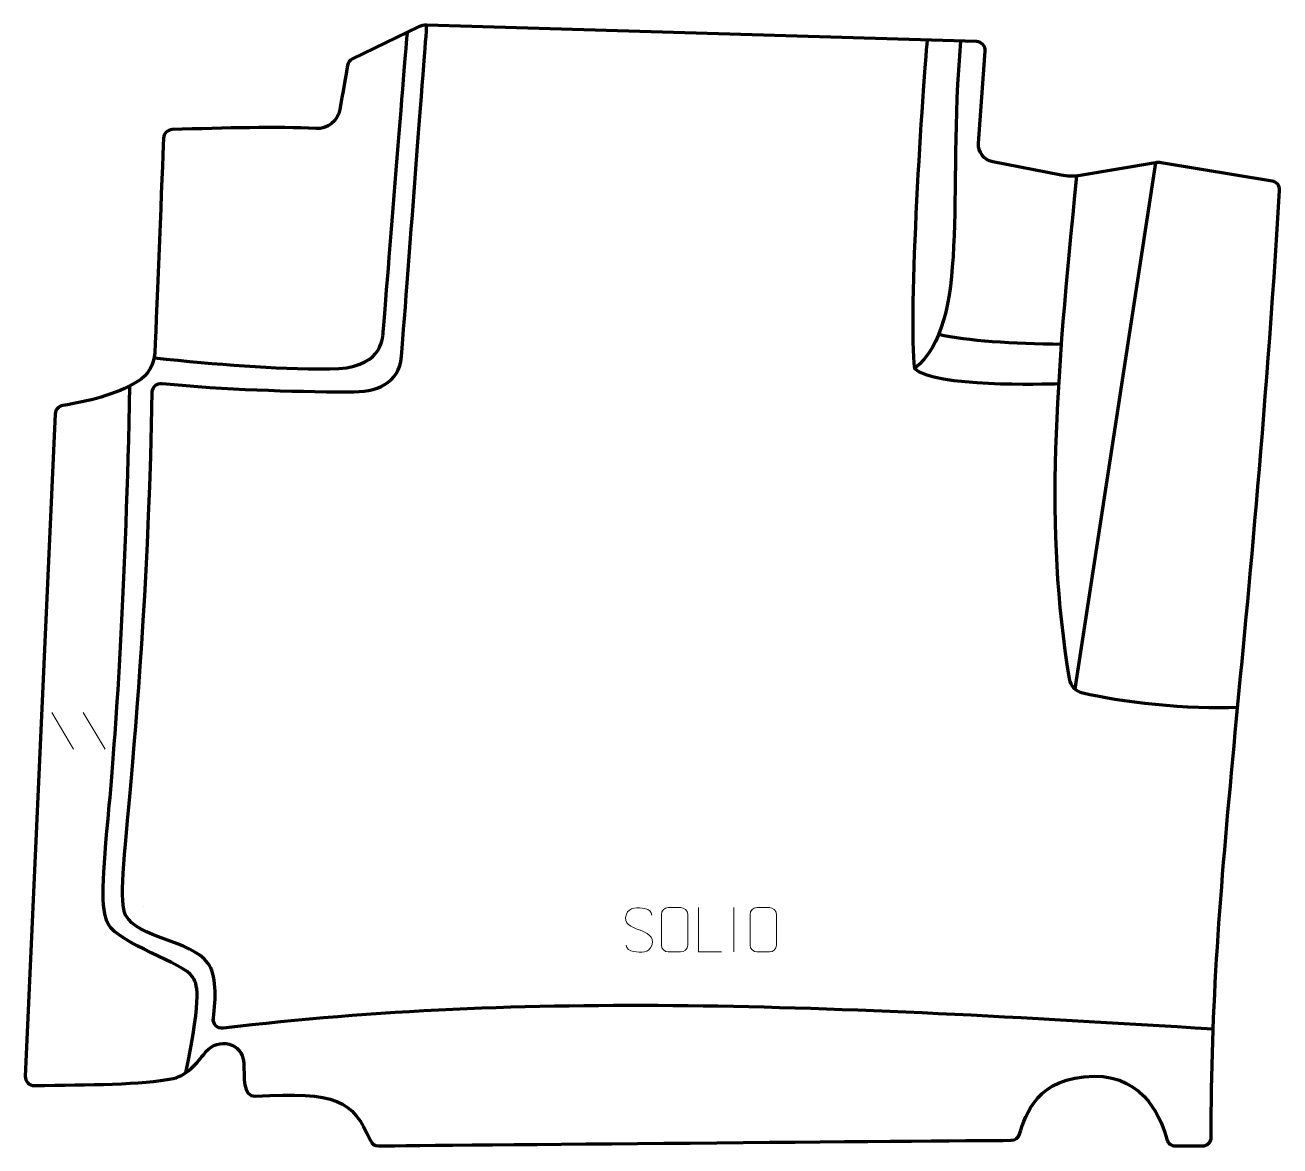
# Model space of a CAD drawing. Header units: millimetres. Extents: x -354 to 354, y -316 to 316.
import ezdxf

# ---------------------------------------------------------------- set-up
doc = ezdxf.new("R2010")
doc.units = ezdxf.units.MM
doc.header["$MEASUREMENT"] = 0
for name, color, linetype in [('layer 1', 7, 'Continuous'), ('layer 2', 7, 'Continuous'), ('layer 3', 7, 'Continuous')]:
    doc.layers.add(name, color=color, linetype=linetype)

msp = doc.modelspace()

# ---------------------------------------------------------------- linework, layer by layer
at = {"layer": 'layer 1', "color": 250, "lineweight": 9}
for points in [[(-338.6307, -71.6359), (-338.6307, -71.6359), (-326.2664, -92.1802), (-326.2664, -92.1802)], [(-320.9008, -71.6359), (-320.9008, -71.6359), (-308.5365, -92.1802), (-308.5365, -92.1802)], [(45.9401, -181.6043), (45.9401, -181.6043), (45.9401, -206.5784), (45.9401, -206.5784)]]:
    msp.add_open_spline(points, degree=3, dxfattribs=at)
for points, knots in [([(-7.5853, -194.0914), (-11.8336, -192.621), (-16.7417, -190.8252), (-14.7366, -185.3049), (-14.7366, -185.3049), (-13.2331, -181.165), (-8.0195, -181.5535), (-4.4159, -182.1546), (-4.4159, -182.1546), (-1.5553, -182.6318), (-0.6906, -183.845), (-0.38, -185.9291)], [0, 0, 0, 0, 0.25, 0.25, 0.25, 0.25, 0.5, 0.5, 0.5, 0.5, 1, 1, 1, 1]), ([(8.8951, -181.6149), (11.2208, -181.6149), (13.5469, -181.6149), (15.873, -181.6149), (15.873, -181.6149), (17.8196, -181.5793), (19.811, -183.0709), (19.8377, -185.5085), (19.8377, -185.5085), (19.8373, -191.2554), (19.8373, -197.0027), (19.8377, -202.7504), (19.8377, -202.7504), (19.6979, -205.0738), (18.0207, -206.5534), (15.873, -206.5642), (15.873, -206.5642), (13.5411, -206.5638), (11.2092, -206.5638), (8.8777, -206.5642), (8.8777, -206.5642), (6.9527, -206.6696), (4.9806, -204.7851), (4.9918, -202.7678), (4.9918, -202.7678), (4.9921, -196.9977), (4.9921, -191.228), (4.9918, -185.4587), (4.9918, -185.4587), (4.996, -183.3206), (6.7427, -181.6014), (8.8951, -181.6149)], [0, 0, 0, 0, 0.11111111, 0.11111111, 0.11111111, 0.11111111, 0.22222222, 0.22222222, 0.22222222, 0.22222222, 0.33333333, 0.33333333, 0.33333333, 0.33333333, 0.44444444, 0.44444444, 0.44444444, 0.44444444, 0.55555556, 0.55555556, 0.55555556, 0.55555556, 0.66666667, 0.66666667, 0.66666667, 0.66666667, 0.77777778, 0.77777778, 0.77777778, 0.77777778, 1, 1, 1, 1]), ([(38.8892, -206.5682), (38.8892, -206.5682), (25.9401, -206.5682), (25.9401, -206.5682), (25.9401, -206.5682), (25.9401, -206.5682), (25.9401, -181.6146), (25.9401, -181.6146)], [0, 0, 0, 0, 0.33333333, 0.33333333, 0.33333333, 0.33333333, 1, 1, 1, 1]), ([(58.8951, -181.6149), (61.2208, -181.6149), (63.5469, -181.6149), (65.873, -181.6149), (65.873, -181.6149), (67.8196, -181.5793), (69.811, -183.0709), (69.8377, -185.5085), (69.8377, -185.5085), (69.8373, -191.2554), (69.8373, -197.0027), (69.8377, -202.7504), (69.8377, -202.7504), (69.6979, -205.0738), (68.0207, -206.5534), (65.873, -206.5642), (65.873, -206.5642), (63.5411, -206.5638), (61.2092, -206.5638), (58.8777, -206.5642), (58.8777, -206.5642), (56.9527, -206.6696), (54.9806, -204.7851), (54.9918, -202.7678), (54.9918, -202.7678), (54.9921, -196.9977), (54.9921, -191.228), (54.9918, -185.4587), (54.9918, -185.4587), (54.996, -183.3206), (56.7427, -181.6014), (58.8951, -181.6149)], [0, 0, 0, 0, 0.11111111, 0.11111111, 0.11111111, 0.11111111, 0.22222222, 0.22222222, 0.22222222, 0.22222222, 0.33333333, 0.33333333, 0.33333333, 0.33333333, 0.44444444, 0.44444444, 0.44444444, 0.44444444, 0.55555556, 0.55555556, 0.55555556, 0.55555556, 0.66666667, 0.66666667, 0.66666667, 0.66666667, 0.77777778, 0.77777778, 0.77777778, 0.77777778, 1, 1, 1, 1]), ([(-7.5853, -194.0915), (-3.5667, -195.7382), (1.4628, -197.6265), (-0.3712, -202.9868), (-0.3712, -202.9868), (-1.831, -207.2532), (-6.7418, -206.9965), (-10.4679, -206.4418), (-10.4679, -206.4418), (-13.2179, -206.032), (-14.4388, -204.8185), (-14.8168, -202.7063)], [0, 0, 0, 0, 0.25, 0.25, 0.25, 0.25, 0.5, 0.5, 0.5, 0.5, 1, 1, 1, 1])]:
    msp.add_open_spline(points, degree=3, knots=knots, dxfattribs=at)
at = {"layer": 'layer 2', "color": 230, "lineweight": 200}
msp.add_open_spline([(-159.03, -312.994), (-169.2002, -290.0349), (-177.8185, -285.2703), (-223.9351, -287.9973), (-223.9351, -287.9973), (-231.233, -288.4287), (-229.9439, -276.5916), (-230.3673, -269.1409), (-230.3673, -269.1409), (-231.0259, -257.5504), (-244.7719, -254.7617), (-251.6884, -262.8343), (-251.6884, -262.8343), (-255.1936, -266.9251), (-261.1073, -276.0773), (-270.2216, -277.9572), (-270.2216, -277.9572), (-287.6746, -281.5559), (-317.5203, -281.4776), (-348.4275, -281.9711), (-348.4275, -281.9711), (-351.3087, -282.017), (-353.6331, -279.6329), (-353.5033, -276.7645), (-353.5033, -276.7645), (-353.5033, -276.7645), (-336.5947, 96.8163), (-336.5947, 96.8163), (-336.5947, 96.8163), (-336.4881, 99.1696), (-334.7436, 101.1251), (-332.4111, 101.5071), (-332.4111, 101.5071), (-318.3814, 103.8044), (-302.758, 107.4656), (-290.2047, 115.0478), (-290.2047, 115.0478), (-284.4858, 118.5022), (-280.8498, 124.546), (-280.552, 131.2036), (-280.552, 131.2036), (-279.3304, 158.5125), (-276.391, 233.0008), (-275.6322, 252.2974), (-275.6322, 252.2974), (-275.5299, 254.9027), (-273.4266, 256.9851), (-270.8122, 257.0765), (-270.8122, 257.0765), (-240.2256, 258.1419), (-211.4347, 258.7727), (-189.6761, 257.7009), (-189.6761, 257.7009), (-183.1187, 257.3778), (-177.3522, 261.9783), (-176.2296, 268.4243), (-176.2296, 268.4243), (-174.7162, 277.1196), (-172.7576, 288.37), (-171.8979, 293.3089), (-171.8979, 293.3089), (-171.6231, 294.8879), (-170.6032, 296.2359), (-169.1564, 296.9362), (-169.1564, 296.9362), (-169.1564, 296.9362), (-131.8375, 314.9987), (-131.8375, 314.9987), (-131.8375, 314.9987), (-130.3844, 315.7018), (-128.7821, 316.044), (-127.1674, 315.9957), (-127.1674, 315.9957), (-127.1674, 315.9957), (182.7115, 306.6972), (182.7115, 306.6972), (182.7115, 306.6972), (185.5539, 306.6118), (187.7527, 304.1843), (187.5478, 301.3579), (187.5478, 301.3579), (187.5478, 301.3579), (183.7804, 249.4258), (183.7804, 249.4258), (183.7804, 249.4258), (183.4164, 244.4058), (186.8658, 239.9033), (191.8217, 238.9303), (191.8217, 238.9303), (191.8217, 238.9303), (230.345, 231.3692), (230.345, 231.3692), (230.345, 231.3692), (233.9091, 230.6697), (237.5709, 230.621), (241.1523, 231.2253), (241.1523, 231.2253), (241.1523, 231.2253), (283.4903, 238.3701), (283.4903, 238.3701), (283.4903, 238.3701), (284.5828, 238.5546), (285.699, 238.5567), (286.7926, 238.3765), (286.7926, 238.3765), (286.7926, 238.3765), (349.3253, 228.063), (349.3253, 228.063), (349.3253, 228.063), (351.8533, 227.646), (353.6553, 225.3914), (353.4994, 222.8426), (353.4994, 222.8426), (336.9749, -47.2116), (314.3491, -164.6813), (314.9923, -311.0023), (314.9923, -311.0023), (315.0042, -313.7596), (312.7602, -316.0001), (309.9927, -316.0001), (309.9927, -316.0001), (309.9927, -316.0001), (294.7527, -316.0001), (294.7527, -316.0001), (294.7527, -316.0001), (292.4734, -316.0001), (290.477, -314.4669), (289.9126, -312.2663), (289.9126, -312.2663), (287.3807, -302.3927), (277.9474, -276.3722), (248.8838, -276.6943), (248.8838, -276.6943), (216.9236, -277.0478), (210.2839, -298.2172), (206.9611, -309.2818), (206.9611, -309.2818), (206.3303, -311.3822), (204.3978, -312.8251), (202.1979, -312.8356), (202.1979, -312.8356), (161.4877, -313.0336), (-120.6446, -315.6547), (-154.4117, -315.9694), (-154.4117, -315.9694), (-156.4099, -315.9877), (-158.2228, -314.8154), (-159.03, -312.994)], degree=3, knots=[0, 0, 0, 0, 0.02631579, 0.02631579, 0.02631579, 0.02631579, 0.05263158, 0.05263158, 0.05263158, 0.05263158, 0.07894737, 0.07894737, 0.07894737, 0.07894737, 0.10526316, 0.10526316, 0.10526316, 0.10526316, 0.13157895, 0.13157895, 0.13157895, 0.13157895, 0.15789474, 0.15789474, 0.15789474, 0.15789474, 0.18421053, 0.18421053, 0.18421053, 0.18421053, 0.21052632, 0.21052632, 0.21052632, 0.21052632, 0.23684211, 0.23684211, 0.23684211, 0.23684211, 0.26315789, 0.26315789, 0.26315789, 0.26315789, 0.28947368, 0.28947368, 0.28947368, 0.28947368, 0.31578947, 0.31578947, 0.31578947, 0.31578947, 0.34210526, 0.34210526, 0.34210526, 0.34210526, 0.36842105, 0.36842105, 0.36842105, 0.36842105, 0.39473684, 0.39473684, 0.39473684, 0.39473684, 0.42105263, 0.42105263, 0.42105263, 0.42105263, 0.44736842, 0.44736842, 0.44736842, 0.44736842, 0.47368421, 0.47368421, 0.47368421, 0.47368421, 0.5, 0.5, 0.5, 0.5, 0.52631579, 0.52631579, 0.52631579, 0.52631579, 0.55263158, 0.55263158, 0.55263158, 0.55263158, 0.57894737, 0.57894737, 0.57894737, 0.57894737, 0.60526316, 0.60526316, 0.60526316, 0.60526316, 0.63157895, 0.63157895, 0.63157895, 0.63157895, 0.65789474, 0.65789474, 0.65789474, 0.65789474, 0.68421053, 0.68421053, 0.68421053, 0.68421053, 0.71052632, 0.71052632, 0.71052632, 0.71052632, 0.73684211, 0.73684211, 0.73684211, 0.73684211, 0.76315789, 0.76315789, 0.76315789, 0.76315789, 0.78947368, 0.78947368, 0.78947368, 0.78947368, 0.81578947, 0.81578947, 0.81578947, 0.81578947, 0.84210526, 0.84210526, 0.84210526, 0.84210526, 0.86842105, 0.86842105, 0.86842105, 0.86842105, 0.89473684, 0.89473684, 0.89473684, 0.89473684, 0.92105263, 0.92105263, 0.92105263, 0.92105263, 0.94736842, 0.94736842, 0.94736842, 0.94736842, 1, 1, 1, 1], dxfattribs=at)
at = {"layer": 'layer 3', "color": 142, "lineweight": 200}
for points, knots in [([(316.0315, -250.1724), (97.8953, -236.6081), (-69.1577, -228.8629), (-241.9871, -249.6729), (-241.9871, -249.6729), (-245.252, -250.0659), (-247.9818, -247.2503), (-247.5239, -243.9939), (-247.5239, -243.9939), (-245.9798, -233.0189), (-245.8182, -219.1724), (-250.5532, -212.9222), (-250.5532, -212.9222), (-260.5135, -199.7742), (-290.0932, -198.8856), (-296.9738, -185.9259), (-296.9738, -185.9259), (-304.3328, -172.066), (-285.9435, -91.4647), (-281.9307, 109.1473), (-281.9307, 109.1473), (-281.8721, 112.0648), (-279.3385, 114.3204), (-276.4351, 114.0251), (-276.4351, 114.0251), (-240.3145, 110.351), (-205.1218, 109.4736), (-170.9154, 109.1462), (-170.9154, 109.1462), (-155.5258, 108.9988), (-142.636, 113.805), (-141.444, 129.1491), (-141.444, 129.1491), (-137.816, 175.8562), (-127.1674, 315.9957), (-127.1674, 315.9957)], [0, 0, 0, 0, 0.1, 0.1, 0.1, 0.1, 0.2, 0.2, 0.2, 0.2, 0.3, 0.3, 0.3, 0.3, 0.4, 0.4, 0.4, 0.4, 0.5, 0.5, 0.5, 0.5, 0.6, 0.6, 0.6, 0.6, 0.7, 0.7, 0.7, 0.7, 0.8, 0.8, 0.8, 0.8, 1, 1, 1, 1]), ([(-280.8891, 128.3593), (-244.4334, 124.6509), (-214.6579, 122.1462), (-181.9194, 122.1458), (-181.9194, 122.1458), (-152.9335, 122.1455), (-152.0632, 138.466), (-151.7213, 142.9096), (-151.7213, 142.9096), (-148.7781, 181.1395), (-138.2424, 310.5486), (-138.1358, 311.9502)], [0, 0, 0, 0, 0.25, 0.25, 0.25, 0.25, 0.5, 0.5, 0.5, 0.5, 1, 1, 1, 1]), ([(154.8634, 307.5328), (152.4634, 284.9126), (143.698, 150.6415), (147.6826, 122.353), (147.6826, 122.353), (158.8385, 111.9838), (220.8357, 113.476), (229.0825, 113.9304)], [0, 0, 0, 0, 0.33333333, 0.33333333, 0.33333333, 0.33333333, 1, 1, 1, 1]), ([(329.8612, -68.7323), (303.2808, -70.3272), (261.9677, -65.413), (242.5508, -60.7063), (242.5508, -60.7063), (238.6614, -59.7636), (235.7115, -56.578), (235.0613, -52.6294), (235.0613, -52.6294), (220.9075, 33.3602), (227.3768, 112.5994), (239.1846, 230.9602)], [0, 0, 0, 0, 0.25, 0.25, 0.25, 0.25, 0.5, 0.5, 0.5, 0.5, 1, 1, 1, 1]), ([(-263.0315, -274.75), (-253.5372, -228.6645), (-256.7249, -224.8792), (-259.3214, -220.5647), (-259.3214, -220.5647), (-263.5999, -213.4548), (-301.1929, -201.4368), (-306.6895, -191.0841), (-306.6895, -191.0841), (-311.4467, -182.1243), (-310.006, -166.2652), (-306.1558, -123.881), (-306.1558, -123.881), (-302.0495, -78.6807), (-296.7648, 0.259), (-294.5166, 112.6554)], [0, 0, 0, 0, 0.2, 0.2, 0.2, 0.2, 0.4, 0.4, 0.4, 0.4, 0.6, 0.6, 0.6, 0.6, 1, 1, 1, 1])]:
    msp.add_open_spline(points, degree=3, knots=knots, dxfattribs=at)
for points in [[(173.6205, 306.9698), (166.0101, 218.7733), (179.5567, 148.2509), (147.6826, 122.3531)], [(283.4902, 238.3702), (283.4902, 238.3702), (237.9755, -58.185), (237.9755, -58.185)], [(230.5697, 135.8986), (203.0015, 136.5248), (177.3571, 137.6978), (161.3212, 141.6013)], [(-287.1083, -181.0914), (-287.1083, -181.0914), (-287.1083, -181.0914), (-287.1083, -181.0914)]]:
    msp.add_open_spline(points, degree=3, dxfattribs=at)

doc.saveas('drawing.dxf')
